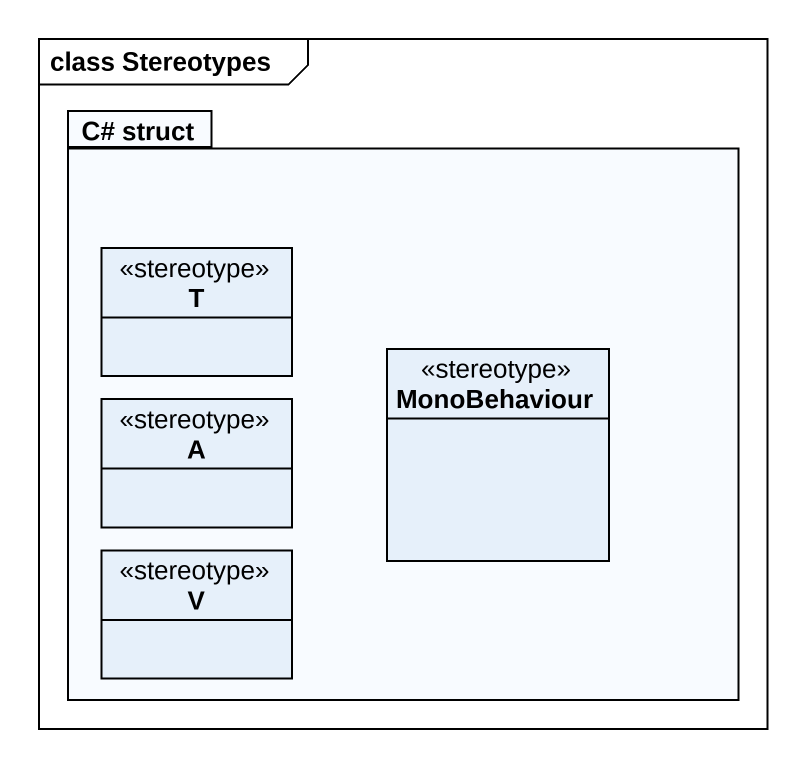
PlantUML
@startuml
mainframe class Stereotypes
hide circle
hide empty members
package "C# struct" as C_struct {
  class T <<stereotype>>
  class A <<stereotype>>
  class MonoBehaviour <<stereotype>>
  class V <<stereotype>>
}
@enduml
